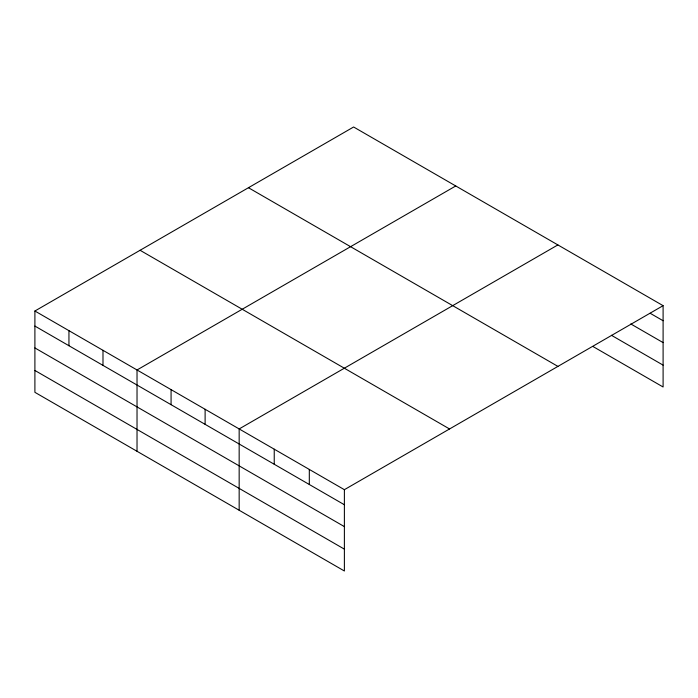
<?xml version="1.0" encoding="UTF-8"?>
<svg xmlns="http://www.w3.org/2000/svg" width="698" height="698" viewBox="0 0 698 698"><rect width="100%" height="100%" fill="white"/><g stroke="black" fill="none" stroke-linecap="round" stroke-linejoin="round"><path stroke-width="1.05" d="M663.1 305.672L353.616 127.001L34.9 311.011L34.9 392.328L344.384 570.999L344.384 489.682L663.1 305.672L663.1 386.989L592.951 346.496M455.75 185.965L137.026 369.975L137.026 451.292M557.876 244.919L239.161 428.938L239.161 510.255M650.178 313.28L663.1 320.74M630.791 323.951L663.1 342.605M611.413 335.284L663.1 365.133M248.444 187.718L557.92 366.398M140.08 250.285L449.556 428.965M34.9 311.011L344.384 489.682M34.9 326.071L344.384 504.75M34.9 347.936L344.384 526.615M34.9 370.464L344.384 549.143M309.31 469.431L309.31 484.499M274.235 449.189L274.235 464.249M205.116 409.281L205.116 424.349M171.071 389.624L171.071 404.692M102.99 350.317L102.99 365.386M68.945 330.66L68.945 345.728"/></g></svg>
